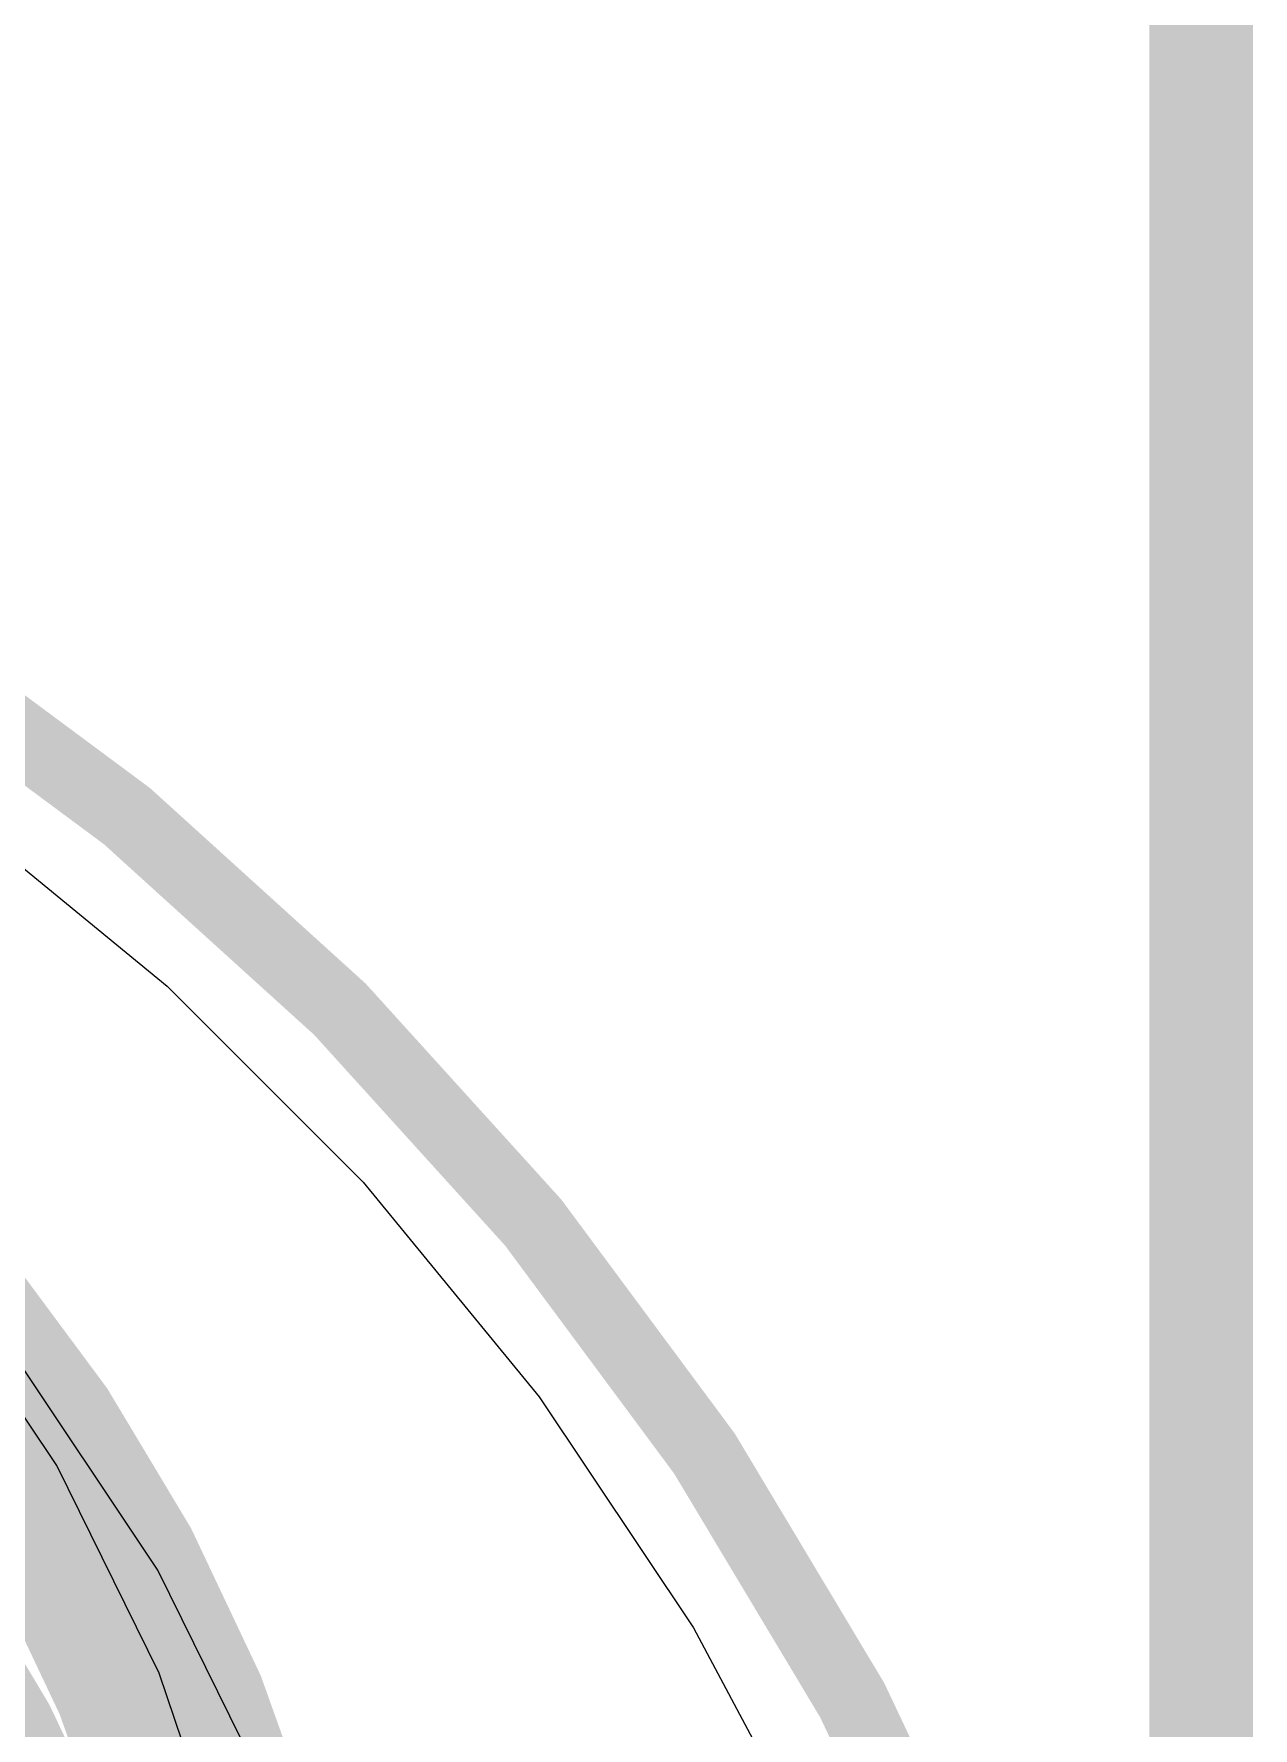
# Model space of a CAD drawing. Header units: inches. Extents: x -6 to 283, y -12 to 154.
# Drawn here: x 79.872 to 82.855, y 16.501 to 20.645 of the extents above; entities that cross this region are included whole.
import ezdxf

# ---------------------------------------------------------------- set-up
doc = ezdxf.new("R2010")
doc.units = ezdxf.units.IN
for name, color, linetype in [('Board Outline', 216, 'Continuous'), ('Bottom Layer', 5, 'Continuous'), ('Dimensions', 6, 'Continuous'), ('GND-1', 16, 'Continuous'), ('GND-2', 90, 'Continuous'), ('GND-3', 216, 'Continuous'), ('GND-4', 54, 'Continuous'), ('PWR-1', 156, 'Continuous'), ('PWR-2', 130, 'Continuous'), ('Signal L1', 76, 'Continuous'), ('Signal L2', 6, 'Continuous'), ('Top Layer', 1, 'Continuous')]:
    doc.layers.add(name, color=color, linetype=linetype)

msp = doc.modelspace()

# ---------------------------------------------------------------- linework, layer by layer
at = {"layer": 'Board Outline'}
msp.add_lwpolyline([(75.55088776, 20.35987292, 0.1778, 0.1778, -0.4142135158828696), (82.72026128, 13.18848264, 0.1778, 0.1778, 0)], format="xyseb", dxfattribs=at)
at = {"layer": 'Bottom Layer'}
for p, q in [((79.67274642, 18.74691196), (80.19762472, 18.31603398)), ((80.19762472, 18.31603398), (80.67773806, 17.83578094)), ((80.67773806, 17.83578094), (81.10844078, 17.31081628)), ((81.10844078, 17.31081628), (81.48564348, 16.74612348)), ((81.48564348, 16.74612348), (81.80567839999999, 16.1471864))]:
    msp.add_line(p, q, dxfattribs=at)
at = {"layer": 'Dimensions'}
msp.add_lwpolyline([(82.7278508, 4.70728294, 0.254, 0.254, 0), (82.7278508, 27.72987342, 0.254, 0.254, 0)], format="xyseb", dxfattribs=at)
at = {"layer": 'GND-1'}
for p, q in [((79.67274642, 18.74691196), (80.19762472, 18.31603398)), ((80.19762472, 18.31603398), (80.67773806, 17.83578094)), ((80.67773806, 17.83578094), (81.10844078, 17.31081628)), ((81.10844078, 17.31081628), (81.48564348, 16.74612348)), ((81.48564348, 16.74612348), (81.80567839999999, 16.1471864))]:
    msp.add_line(p, q, dxfattribs=at)
at = {"layer": 'GND-2'}
for p, q in [((79.67274642, 18.74691196), (80.19762472, 18.31603398)), ((80.19762472, 18.31603398), (80.67773806, 17.83578094)), ((80.67773806, 17.83578094), (81.10844078, 17.31081628)), ((81.10844078, 17.31081628), (81.48564348, 16.74612348)), ((81.48564348, 16.74612348), (81.80567839999999, 16.1471864))]:
    msp.add_line(p, q, dxfattribs=at)
at = {"layer": 'GND-3'}
for p, q in [((79.67274642, 18.74691196), (80.19762472, 18.31603398)), ((80.19762472, 18.31603398), (80.67773806, 17.83578094)), ((80.67773806, 17.83578094), (81.10844078, 17.31081628)), ((81.10844078, 17.31081628), (81.48564348, 16.74612348)), ((81.48564348, 16.74612348), (81.80567839999999, 16.1471864))]:
    msp.add_line(p, q, dxfattribs=at)
at = {"layer": 'GND-4'}
for p, q in [((79.67274642, 18.74691196), (80.19762472, 18.31603398)), ((80.19762472, 18.31603398), (80.67773806, 17.83578094)), ((80.67773806, 17.83578094), (81.10844078, 17.31081628)), ((81.10844078, 17.31081628), (81.48564348, 16.74612348)), ((81.48564348, 16.74612348), (81.80567839999999, 16.1471864))]:
    msp.add_line(p, q, dxfattribs=at)
at = {"layer": 'PWR-1'}
msp.add_lwpolyline([(76.67474886, 18.94567966, 0.3809999999999999, 0.3809999999999999, -0.4142135623730951), (80.54546502, 15.0749635, 0.3809999999999999, 0.3809999999999999, 0)], format="xyseb", dxfattribs=at)
at = {"layer": 'PWR-2'}
for p, q in [((79.67274642, 18.74691196), (80.19762472, 18.31603398)), ((80.19762472, 18.31603398), (80.67773806, 17.83578094)), ((80.67773806, 17.83578094), (81.10844078, 17.31081628)), ((81.10844078, 17.31081628), (81.48564348, 16.74612348)), ((81.48564348, 16.74612348), (81.80567839999999, 16.1471864))]:
    msp.add_line(p, q, dxfattribs=at)
at = {"layer": 'Signal L1'}
for p, q in [((79.67274642, 18.74691196), (80.19762472, 18.31603398)), ((80.19762472, 18.31603398), (80.67773806, 17.83578094)), ((80.67773806, 17.83578094), (81.10844078, 17.31081628)), ((80.17496792, 16.88726112), (79.8070159, 17.4379382)), ((81.10844078, 17.31081628), (81.48564348, 16.74612348)), ((80.46789342, 16.29326688), (80.17496792, 16.88726112)), ((81.48564348, 16.74612348), (81.80567839999999, 16.1471864))]:
    msp.add_line(p, q, dxfattribs=at)
for points in [[(75.79013798, 19.23020284, 0.1016, 0.1016, -0.4142135623730951), (80.66466213999999, 14.35567868, 0.1016, 0.1016, 0)], [(75.79013798, 18.97620284, 0.1016, 0.1016, -0.4142135623730951), (80.41066214, 14.35567868, 0.1016, 0.1016, 0)]]:
    msp.add_lwpolyline(points, format="xyseb", dxfattribs=at)
at = {"layer": 'Signal L2'}
for p, q in [((79.67274642, 18.74691196), (80.19762472, 18.31603398)), ((80.19762472, 18.31603398), (80.67773806, 17.83578094)), ((80.67773806, 17.83578094), (81.10844078, 17.31081628)), ((79.92780814, 17.14265812), (79.61339423999999, 17.6132109)), ((81.10844078, 17.31081628), (81.48564348, 16.74612348)), ((80.17811243999999, 16.63509246), (79.92780814, 17.14265812)), ((81.48564348, 16.74612348), (81.80567839999999, 16.1471864)), ((80.36002215999999, 16.09919818), (80.17811243999999, 16.63509246))]:
    msp.add_line(p, q, dxfattribs=at)
for points in [[(76.18098047999999, 19.10612638, 0.127, 0.127, -0.4142135623730951), (80.30768038, 14.97942648, 0.127, 0.127, 0)], [(76.1879223, 18.83461054, 0.127, 0.127, -0.4142135623730951), (80.03336038, 14.98917246, 0.127, 0.127, 0)]]:
    msp.add_lwpolyline(points, format="xyseb", dxfattribs=at)
at = {"layer": 'Top Layer'}
for p, q in [((79.67274642, 18.74691196), (80.19762472, 18.31603398)), ((80.19762472, 18.31603398), (80.67773806, 17.83578094)), ((80.67773806, 17.83578094), (81.10844078, 17.31081628)), ((81.10844078, 17.31081628), (81.48564348, 16.74612348)), ((81.48564348, 16.74612348), (81.80567839999999, 16.1471864))]:
    msp.add_line(p, q, dxfattribs=at)

doc.saveas('drawing.dxf')
